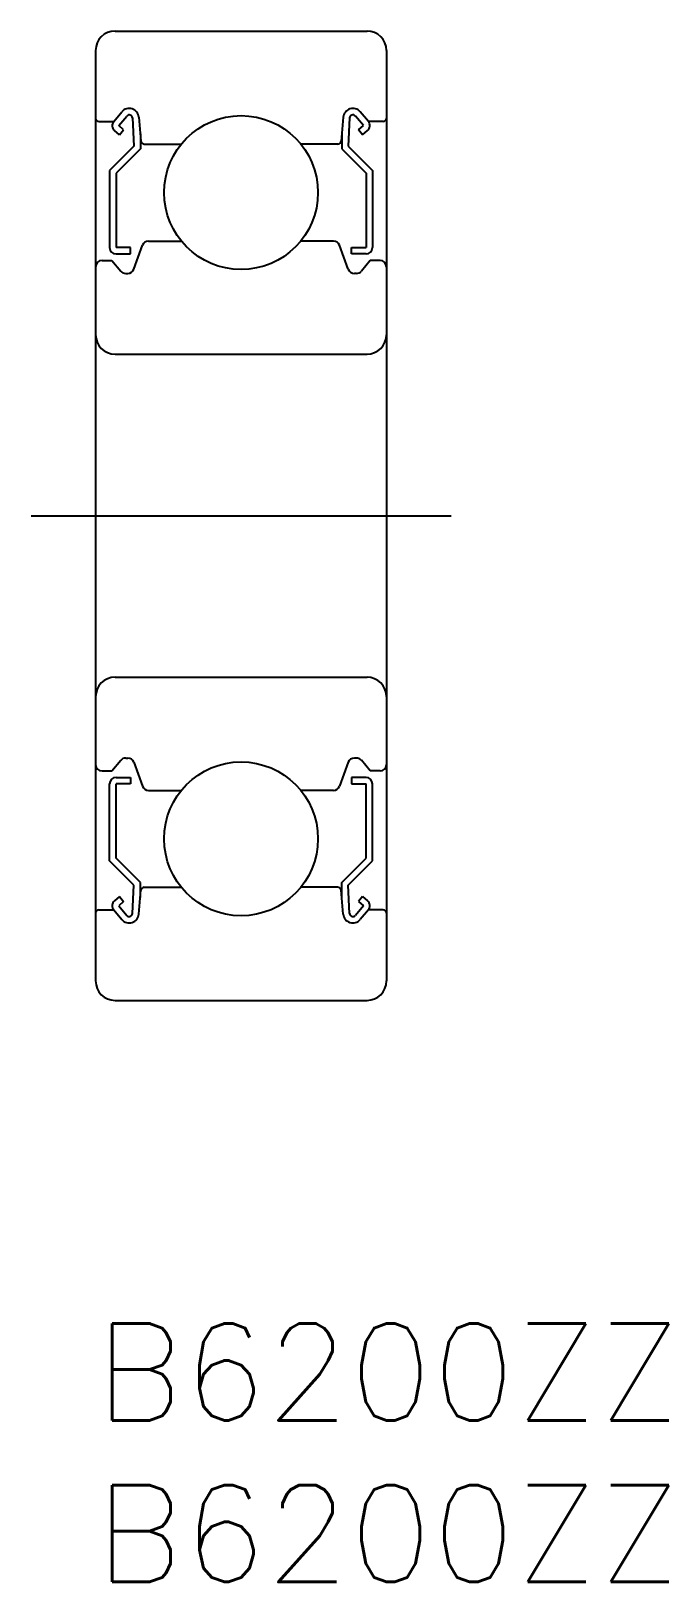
# Model space of a CAD drawing. Extents: x -2 to 17.7, y -8 to 40.
import ezdxf

# ---------------------------------------------------------------- set-up
doc = ezdxf.new("R2010")
doc.units = 0
doc.header["$LTSCALE"] = 0.5
doc.linetypes.add('CENTER', pattern=[50.8, 31.75, -6.35, 6.35, -6.35])
for name, color, linetype in [('MSM_CENTER', 1, 'CENTER'), ('MSM_CONTINUOUS', 7, 'CONTINUOUS'), ('MSM_PART_NUMBER', 7, 'CONTINUOUS')]:
    doc.layers.add(name, color=color, linetype=linetype)
doc.styles.get("Standard").update_dxf_attribs({"font": 'txt.shx', "height": 3, "bigfont": 'bigfont.shx'})

# ---------------------------------------------------------------- blocks, each defined once
blk = doc.blocks.new('*U2')
at = {"layer": 'MSM_PART_NUMBER'}
blk.add_text('B6200ZZ', height=3, dxfattribs=at).set_placement((0, -3))
blk = doc.blocks.new('*U3')
at = {"layer": 'MSM_PART_NUMBER'}
blk.add_text('B6200ZZ', height=3, dxfattribs=at).set_placement((0, -8))

msp = doc.modelspace()

# ---------------------------------------------------------------- linework, layer by layer
at = {"layer": 'MSM_CENTER'}
msp.add_line((-2, 25), (11, 25), dxfattribs=at)
at = {"layer": 'MSM_CONTINUOUS'}
for p, q in [((0.6, 40), (8.4, 40)), ((0, 39.4), (0, 10.6)), ((9, 39.4), (9, 10.6)), ((0.56, 37.2), (0.81, 37.497)), ((8.44, 37.2), (8.19, 37.497)), ((0.1, 37.2), (0.56, 37.2)), ((0.713, 37.071), (0.963, 37.369)), ((0.866, 36.943), (0.713, 37.071)), ((1.14, 37.31), (1.183, 36.433)), ((1.338, 37.331), (1.403, 36.591)), ((7.662, 37.331), (7.597, 36.591)), ((7.86, 37.31), (7.817, 36.433)), ((8.287, 37.071), (8.037, 37.369)), ((8.134, 36.943), (8.287, 37.071)), ((8.9, 37.2), (8.44, 37.2)), ((0.738, 36.79), (0.585, 36.918)), ((0.738, 36.79), (0.866, 36.943)), ((1.383, 36.82), (1.383, 36.35)), ((1.503, 36.5), (2.651, 36.5)), ((7.497, 36.5), (6.349, 36.5)), ((7.617, 36.82), (7.617, 36.35)), ((8.262, 36.79), (8.134, 36.943)), ((8.262, 36.79), (8.415, 36.918)), ((1.183, 36.433), (0.433, 35.683)), ((1.383, 36.35), (0.633, 35.6)), ((7.617, 36.35), (8.367, 35.6)), ((7.817, 36.433), (8.567, 35.683)), ((0.433, 35.683), (0.433, 33.3)), ((0.633, 35.6), (0.633, 33.3)), ((8.367, 35.6), (8.367, 33.3)), ((8.567, 35.683), (8.567, 33.3)), ((1.083, 33.3), (0.633, 33.3)), ((1.083, 33.1), (1.083, 33.3)), ((1.182, 32.632), (1.45, 33.368)), ((1.638, 33.5), (2.651, 33.5)), ((7.362, 33.5), (6.349, 33.5)), ((7.818, 32.632), (7.55, 33.368)), ((7.917, 33.3), (8.367, 33.3)), ((7.917, 33.1), (7.917, 33.3)), ((0.2, 32.9), (0.5, 32.9)), ((0.5, 32.9), (0.776, 32.571)), ((0.633, 33.1), (1.083, 33.1)), ((8.367, 33.1), (7.917, 33.1)), ((8.5, 32.9), (8.224, 32.571)), ((8.8, 32.9), (8.5, 32.9)), ((0.929, 32.5), (0.994, 32.5)), ((8.071, 32.5), (8.006, 32.5)), ((0.6, 30), (8.4, 30)), ((0.6, 20), (8.4, 20)), ((0.5, 17.1), (0.776, 17.429)), ((0.929, 17.5), (0.994, 17.5)), ((1.182, 17.368), (1.45, 16.632)), ((7.818, 17.368), (7.55, 16.632)), ((8.071, 17.5), (8.006, 17.5)), ((8.5, 17.1), (8.224, 17.429)), ((0.2, 17.1), (0.5, 17.1)), ((0.633, 16.9), (1.083, 16.9)), ((1.083, 16.9), (1.083, 16.7)), ((8.367, 16.9), (7.917, 16.9)), ((7.917, 16.9), (7.917, 16.7)), ((8.8, 17.1), (8.5, 17.1)), ((0.433, 14.317), (0.433, 16.7)), ((0.633, 14.4), (0.633, 16.7)), ((1.083, 16.7), (0.633, 16.7)), ((1.638, 16.5), (2.651, 16.5)), ((7.362, 16.5), (6.349, 16.5)), ((7.917, 16.7), (8.367, 16.7)), ((8.367, 14.4), (8.367, 16.7)), ((8.567, 14.317), (8.567, 16.7)), ((1.183, 13.567), (0.433, 14.317)), ((1.383, 13.65), (0.633, 14.4)), ((7.617, 13.65), (8.367, 14.4)), ((7.817, 13.567), (8.567, 14.317)), ((1.14, 12.69), (1.183, 13.567)), ((1.383, 13.18), (1.383, 13.65)), ((1.503, 13.5), (2.651, 13.5)), ((7.497, 13.5), (6.349, 13.5)), ((7.617, 13.18), (7.617, 13.65)), ((7.86, 12.69), (7.817, 13.567)), ((0.738, 13.21), (0.585, 13.082)), ((0.866, 13.057), (0.713, 12.929)), ((0.738, 13.21), (0.866, 13.057)), ((1.338, 12.669), (1.403, 13.409)), ((7.662, 12.669), (7.597, 13.409)), ((8.262, 13.21), (8.134, 13.057)), ((8.134, 13.057), (8.287, 12.929)), ((8.262, 13.21), (8.415, 13.082)), ((0.1, 12.8), (0.56, 12.8)), ((0.56, 12.8), (0.81, 12.503)), ((0.713, 12.929), (0.963, 12.631)), ((8.287, 12.929), (8.037, 12.631)), ((8.44, 12.8), (8.19, 12.503)), ((8.9, 12.8), (8.44, 12.8)), ((0.6, 10), (8.4, 10))]:
    msp.add_line(p, q, dxfattribs=at)
for centre in [(4.5, 35), (4.5, 15)]:
    msp.add_circle(centre, 2.381, dxfattribs=at)
for centre, radius, start, end in [((0.6, 39.4), 0.6, 90, 180), ((8.4, 39.4), 0.6, 0, 90), ((1.039, 37.305), 0.3, 4.9968, 140.0029), ((7.961, 37.305), 0.3, 39.9971, 175.0032), ((0.1, 37.3), 0.1, 180, 270), ((0.713, 37.071), 0.2, 140.0029, 230.087), ((1.04, 37.305), 0.1, 2.8198, 140.0022), ((7.96, 37.305), 0.1, 39.9978, 177.1802), ((8.287, 37.071), 0.2, 309.913, 39.9971), ((8.9, 37.3), 0.1, 270, 0), ((1.503, 36.6), 0.1, 184.9968, 269.9995), ((7.497, 36.6), 0.1, 270.0005, 355.0032), ((0.633, 33.3), 0.2, 180, 270), ((1.638, 33.3), 0.2, 90, 159.9914), ((7.362, 33.3), 0.2, 20.0086, 90), ((8.367, 33.3), 0.2, 270, 0), ((0.2, 32.7), 0.2, 90, 180), ((8.8, 32.7), 0.2, 0, 90), ((0.929, 32.7), 0.2, 219.995, 270), ((0.994, 32.7), 0.2, 270, 339.9914), ((8.006, 32.7), 0.2, 200.0086, 270), ((8.071, 32.7), 0.2, 270, 320.005), ((0.6, 30.6), 0.6, 180, 270), ((8.4, 30.6), 0.6, 270, 0), ((0.6, 19.4), 0.6, 90, 180), ((8.4, 19.4), 0.6, 0, 90), ((0.2, 17.3), 0.2, 180, 270), ((0.929, 17.3), 0.2, 90, 140.005), ((0.994, 17.3), 0.2, 20.0086, 90), ((8.006, 17.3), 0.2, 90, 159.9914), ((8.071, 17.3), 0.2, 39.995, 90), ((8.8, 17.3), 0.2, 270, 0), ((0.633, 16.7), 0.2, 90, 180), ((8.367, 16.7), 0.2, 0, 90), ((1.638, 16.7), 0.2, 200.0086, 270), ((7.362, 16.7), 0.2, 270, 339.9914), ((1.503, 13.4), 0.1, 90.0005, 175.0032), ((7.497, 13.4), 0.1, 4.9968, 89.9995), ((0.713, 12.929), 0.2, 129.913, 219.9971), ((8.287, 12.929), 0.2, 320.0029, 50.087), ((0.1, 12.7), 0.1, 90, 180), ((1.039, 12.695), 0.3, 219.9971, 355.0032), ((1.04, 12.695), 0.1, 219.9978, 357.1802), ((7.961, 12.695), 0.3, 184.9968, 320.0029), ((7.96, 12.695), 0.1, 182.8198, 320.0022), ((8.9, 12.7), 0.1, 0, 90), ((0.6, 10.6), 0.6, 180, 270), ((8.4, 10.6), 0.6, 270, 0)]:
    msp.add_arc(centre, radius, start, end, dxfattribs=at)

# ---------------------------------------------------------------- block references
for name in ['*U2', '*U3']:
    msp.add_blockref(name, (0, 0), dxfattribs=at)

doc.saveas('drawing.dxf')
